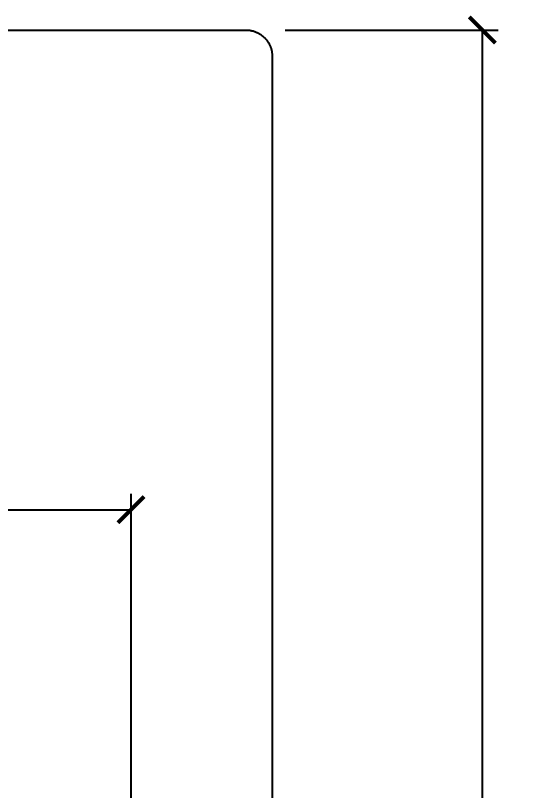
# Model space of a CAD drawing. Header units: millimetres. Extents: x -13 to 234, y -140 to 87.
# Drawn here: x 39.98 to 59.7, y -39.47 to -9.95 of the extents above; entities that cross this region are included whole.
import ezdxf

# ---------------------------------------------------------------- set-up
doc = ezdxf.new("R2010")
doc.units = ezdxf.units.MM
doc.linetypes.add('DASHED', pattern=[1.524, 1.27, -0.254])
for name, color, linetype in [('DIMS', 3, 'CONTINUOUS'), ('HIDDEN', 8, 'DASHED'), ('VISIBLE', 7, 'CONTINUOUS')]:
    doc.layers.add(name, color=color, linetype=linetype)
doc.styles.add('OpenSansCondensed-Light', font='OpenSansCondensed-Light.ttf')
doc.dimstyles.new('EZDXF', dxfattribs={"dimtxt": 0.25, "dimasz": 0.175, "dimexe": 0.375, "dimexo": 0.125, "dimgap": 0.1, "dimtad": 1, "dimlfac": 100, "dimzin": 12, "dimdsep": 46, "dimtxsty": 'OpenSansCondensed-Light', "dimblk": 'ARCHTICK', "dimcen": 2.5, "dimazin": 3, "dimtfac": 0.5, "dimtmove": 2, "dimatfit": 3})

# ---------------------------------------------------------------- blocks, each defined once
blk = doc.blocks.new('_ARCHTICK')
at = {"color": 0, "linetype": 'BYBLOCK', "const_width": 0.15}
blk.add_lwpolyline([(-0.5, -0.5), (0.5, 0.5)], dxfattribs=at)

msp = doc.modelspace()

# ---------------------------------------------------------------- linework, layer by layer
at = {"layer": 'HIDDEN'}
for points in [[(1.75, -10.5), (48.75, -10.5)], [(48.75, -10.5), (48.77493, -10.50031), (48.79985, -10.50124), (48.82473, -10.5028), (48.84957, -10.50497), (48.87434, -10.50776), (48.89904, -10.51117), (48.92365, -10.51519), (48.94815, -10.51983), (48.97252, -10.52507), (48.99676, -10.53092), (49.02084, -10.53738), (49.04476, -10.54443), (49.06849, -10.55207), (49.09202, -10.56031), (49.11534, -10.56913), (49.13843, -10.57852), (49.16129, -10.58849), (49.18388, -10.59903), (49.20621, -10.61013), (49.22825, -10.62178), (49.25, -10.63397), (49.27143, -10.64671), (49.29255, -10.65997), (49.31332, -10.67376), (49.33374, -10.68806), (49.3538, -10.70287), (49.37349, -10.71817), (49.39279, -10.73396), (49.41169, -10.75022), (49.43017, -10.76695), (49.44824, -10.78413), (49.46587, -10.80176), (49.48305, -10.81983), (49.49978, -10.83831), (49.51604, -10.85721), (49.53183, -10.87651), (49.54713, -10.8962), (49.56194, -10.91626), (49.57624, -10.93668), (49.59003, -10.95745), (49.60329, -10.97857), (49.61603, -11), (49.62822, -11.02175), (49.63987, -11.04379), (49.65097, -11.06612), (49.66151, -11.08871), (49.67148, -11.11157), (49.68087, -11.13466), (49.68969, -11.15798), (49.69793, -11.18151), (49.70557, -11.20524), (49.71262, -11.22916), (49.71908, -11.25324), (49.72493, -11.27748), (49.73017, -11.30185), (49.73481, -11.32635), (49.73883, -11.35096), (49.74224, -11.37566), (49.74503, -11.40043), (49.7472, -11.42527), (49.74876, -11.45015), (49.74969, -11.47507), (49.75, -11.5)], [(49.75, -11.5), (49.75, -117)]]:
    msp.add_lwpolyline(points, dxfattribs=at)
at = {"layer": 'VISIBLE'}
for points in [[(1.75, -10.5), (48.75, -10.5)], [(48.75, -10.5), (48.77493, -10.50031), (48.79985, -10.50124), (48.82473, -10.5028), (48.84957, -10.50497), (48.87434, -10.50776), (48.89904, -10.51117), (48.92365, -10.51519), (48.94815, -10.51983), (48.97252, -10.52507), (48.99676, -10.53092), (49.02084, -10.53738), (49.04476, -10.54443), (49.06849, -10.55207), (49.09202, -10.56031), (49.11534, -10.56913), (49.13843, -10.57852), (49.16129, -10.58849), (49.18388, -10.59903), (49.20621, -10.61013), (49.22825, -10.62178), (49.25, -10.63397), (49.27143, -10.64671), (49.29255, -10.65997), (49.31332, -10.67376), (49.33374, -10.68806), (49.3538, -10.70287), (49.37349, -10.71817), (49.39279, -10.73396), (49.41169, -10.75022), (49.43017, -10.76695), (49.44824, -10.78413), (49.46587, -10.80176), (49.48305, -10.81983), (49.49978, -10.83831), (49.51604, -10.85721), (49.53183, -10.87651), (49.54713, -10.8962), (49.56194, -10.91626), (49.57624, -10.93668), (49.59003, -10.95745), (49.60329, -10.97857), (49.61603, -11), (49.62822, -11.02175), (49.63987, -11.04379), (49.65097, -11.06612), (49.66151, -11.08871), (49.67148, -11.11157), (49.68087, -11.13466), (49.68969, -11.15798), (49.69793, -11.18151), (49.70557, -11.20524), (49.71262, -11.22916), (49.71908, -11.25324), (49.72493, -11.27748), (49.73017, -11.30185), (49.73481, -11.32635), (49.73883, -11.35096), (49.74224, -11.37566), (49.74503, -11.40043), (49.7472, -11.42527), (49.74876, -11.45015), (49.74969, -11.47507), (49.75, -11.5)], [(49.75, -11.5), (49.75, -117)]]:
    msp.add_lwpolyline(points, dxfattribs=at)

# ---------------------------------------------------------------- dimensions: what is measured, and where the dimension line sits
at = {"layer": 'DIMS'}
msp.add_linear_dim(base=(57.75, -10.5), p1=(49.75, -10.5), p2=(49.75, -118), angle=90, dimstyle='EZDXF', override={"dimtxt": 1.6, "dimasz": 1, "dimexe": 0.6, "dimexo": 0.5, "dimdec": 2}, dxfattribs=at).render()
msp.add_linear_dim(base=(6.125, -28.775), p1=(6.125, -52.9), p2=(44.375, -52.9), dimstyle='EZDXF', override={"dimtxt": 1.6, "dimasz": 1, "dimexe": 0.6, "dimexo": 0.5, "dimdec": 2}, dxfattribs=at).render()

doc.saveas('drawing.dxf')
